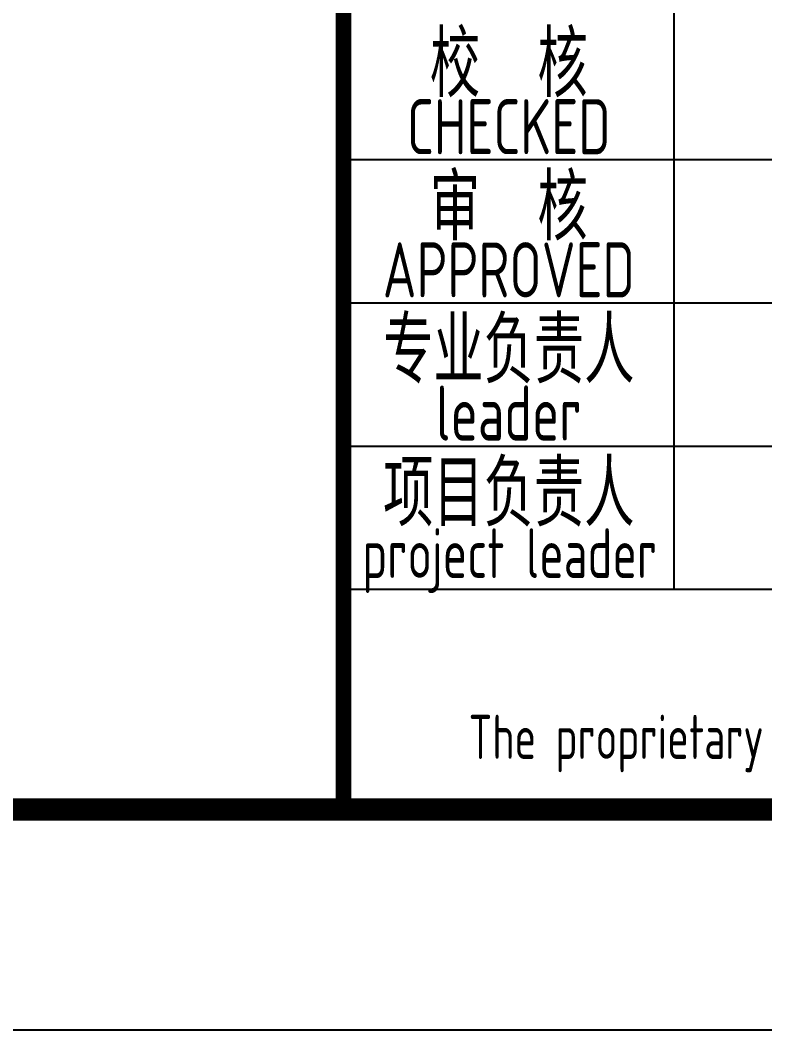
# Model space of a CAD drawing. Extents: x 5600590 to 5949977, y -428435 to -354779.
# Drawn here: x 5838638 to 5842016, y -412848 to -408265 of the extents above; entities that cross this region are included whole.
import ezdxf
from ezdxf.enums import TextEntityAlignment as Align

# ---------------------------------------------------------------- set-up
doc = ezdxf.new("R2010")
doc.units = 0
doc.header["$LTSCALE"] = 1000
doc.header["$MEASUREMENT"] = 0
doc.layers.get('0').update_dxf_attribs({"linetype": 'CONTINUOUS'})
doc.layers.add('PUB_TITLE', color=4, linetype='CONTINUOUS')
doc.styles.add('AHD', font='sceie.shx', dxfattribs={"width": 0.7, "bigfont": 'sceic.shx'})

msp = doc.modelspace()

# ---------------------------------------------------------------- linework, layer by layer
for p, q in [((5841604.6, -410847.7), (5841604.6, -407597.7)), ((5840104.6, -408897.7), (5845604.6, -408897.7)), ((5840104.6, -409547.7), (5845604.6, -409547.7)), ((5840104.6, -410197.7), (5858104.6, -410197.7)), ((5840104.6, -410847.7), (5858104.6, -410847.7)), ((5840104.6, -411847.7), (5858104.6, -411847.7))]:
    msp.add_line(p, q)
msp.add_lwpolyline([(5858104.6, -405847.7, 70, 70, 0), (5840104.6, -405847.7, 70, 70, 0), (5840104.6, -411847.7, 0, 0, 0)], format="xyseb")
at = {"const_width": 70}
msp.add_lwpolyline([(5840104.6, -405847.7), (5840104.6, -411847.7)], dxfattribs=at)
at = {"layer": 'PUB_TITLE', "color": 4}
msp.add_lwpolyline([(5799704.6, -412847.7), (5859104.6, -412847.7), (5859104.6, -370847.7), (5799704.6, -370847.7)], close=True, dxfattribs=at)
at = {"layer": 'PUB_TITLE', "color": 4, "const_width": 100}
msp.add_lwpolyline([(5802204.6, -411847.7), (5858104.6, -411847.7), (5858104.6, -371847.7), (5802204.6, -371847.7)], close=True, dxfattribs=at)

# ---------------------------------------------------------------- texts
at = {"style": 'AHD', "width": 0.8}
for s, height, p in [('校  核', 300, (5840854.6, -408447.7)), ('校  核', 300, (5840854.6, -408447.7)), ('CHECKED', 250, (5840854.6, -408747.7)), ('CHECKED', 250, (5840854.6, -408747.7)), ('审  核', 300, (5840854.6, -409097.7)), ('审  核', 300, (5840854.6, -409097.7)), ('APPROVED', 250, (5840854.6, -409397.7)), ('APPROVED', 250, (5840854.6, -409397.7)), ('专业负责人', 300, (5840854.6, -409747.7)), ('leader', 250, (5840854.6, -410047.7)), ('项目负责人', 300, (5840854.6, -410397.7)), ('project leader', 225, (5840858.7, -410717.7)), ('The proprietary right of this document belongs to Anhui Huadong Chemical And Medical Engineering  Co.,Ltd.  and any replication or transfer to the 3rd. side is forbidden without its permission. ', 200, (5849104.6, -411547.7)), ('The proprietary right of this document belongs to Anhui Huadong Chemical And Medical Engineering  Co.,Ltd.  and any replication or transfer to the 3rd. side is forbidden without its permission. ', 200, (5849104.6, -411547.7))]:
    msp.add_text(s, height=height, dxfattribs=at).set_placement(p, align=Align.MIDDLE)

doc.saveas('drawing.dxf')
